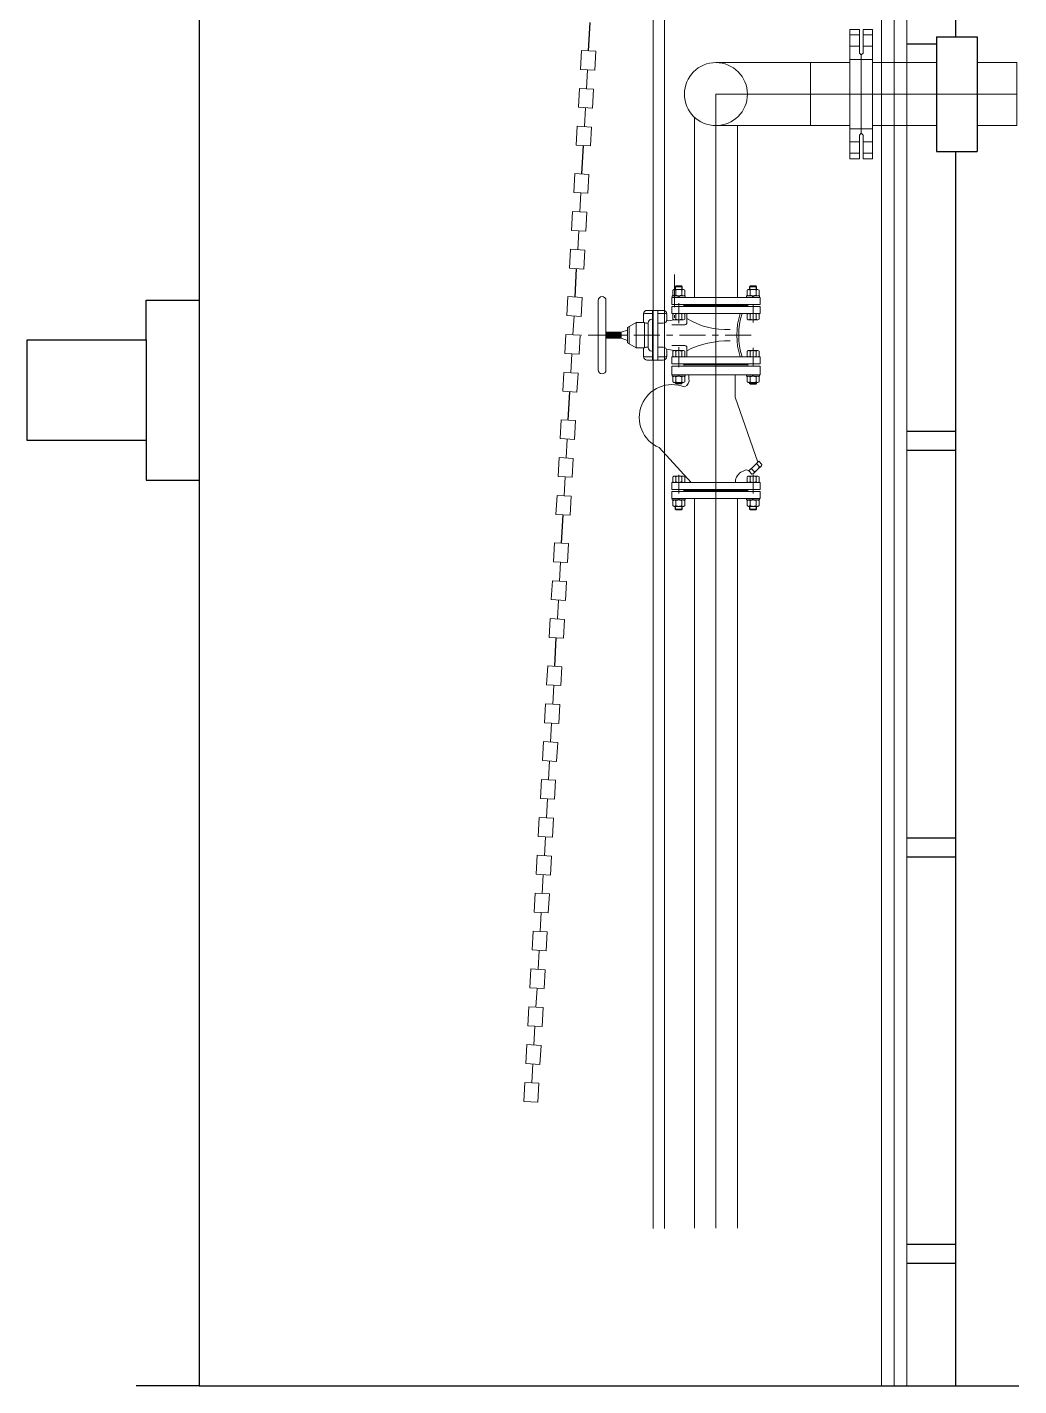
# Model space of a CAD drawing. Header units: millimetres. Extents: x -4088 to 6623, y 1042 to 22276.
# Drawn here: x 1979 to 5019, y 5536 to 9703 of the extents above; entities that cross this region are included whole.
import ezdxf

# ---------------------------------------------------------------- set-up
doc = ezdxf.new("R2010")
doc.units = ezdxf.units.MM
for name, pattern in [('CENTER', [7, 4, -1, 1, -1]), ('K5LT_BASIC', [0]), ('K5LT_THIN', [0]), ('осевая2', [28.574999999999996, 19.05, -3.174999999999999, 3.174999999999999, -3.174999999999999])]:
    doc.linetypes.add(name, pattern=pattern)
doc.layers.add('AM_0', color=7, linetype='Continuous', lineweight=50)
for name, color, linetype in [('CL', 1, 'CENTER'), ('G', 3, 'Continuous'), ('R', 1, 'Continuous'), ('Системный слой', 7, 'Continuous')]:
    doc.layers.add(name, color=color, linetype=linetype)

msp = doc.modelspace()

# ---------------------------------------------------------------- linework, layer by layer
at = {"color": 7, "lineweight": 15, "ltscale": 20}
for p, q in [((4597.680187570619, 5535.804393353867), (4597.680187570282, 12547.6643896235)), ((4674.987032198584, 12547.66438962339), (4674.987032198471, 5535.804393353867))]:
    msp.add_line(p, q, dxfattribs=at)
at = {"color": 7, "linetype": 'осевая2', "lineweight": 15, "ltscale": 0.1}
msp.add_line((4636.333609883926, 5535.804393353867), (4636.333609884488, 12570.98323838782), dxfattribs=at)
at = {"lineweight": 30}
for p, q in [((2506.140423986752, 12300.15329832048), (2506.140423986752, 8434.811066910986)), ((4825.345762833011, 9673.473754972973), (4825.345762833123, 12300.15329832048)), ((4765.869954615385, 9673.473754972973), (4891.063783364973, 9673.473754972973)), ((4765.869954615385, 9673.473754972973), (4765.869954615385, 9322.086606124112)), ((4891.063783364973, 9673.473754972973), (4891.063783364973, 9322.086606124112)), ((4765.869954615385, 9322.086606124112), (4891.063783364973, 9322.086606124112)), ((4825.345762832449, 5535.804393353867), (4825.345762833011, 9322.086606124112)), ((2343.678637633224, 8744.038445423745), (2343.678637633224, 8865.460176416196)), ((2343.678637633224, 8865.460176416196), (2506.140423986752, 8865.460176416196)), ((1978.700671046867, 8434.811066910986), (1978.700671046867, 8744.038445423745)), ((1978.700671046867, 8744.038445423745), (2343.678637633224, 8744.038445423745)), ((2343.678637633224, 8744.038445423745), (2343.678637633224, 8434.811066910986)), ((2343.678637633224, 8434.811066910986), (1978.700671046867, 8434.811066910986)), ((2343.678637633224, 8434.811066910986), (2343.678637633224, 8313.389335918533)), ((2506.140423986752, 8434.811066910986), (2506.140423986752, 5535.804393353867)), ((2343.678637633224, 8313.389335918533), (2506.140423986752, 8313.389335918533)), ((2506.140423986752, 5535.804393353867), (2312.873312416277, 5535.804393353867)), ((2506.140423986752, 5535.804393353867), (4825.345762832449, 5535.804393353867)), ((4825.345762832449, 5535.804393353867), (5018.612874402923, 5535.804393353867))]:
    msp.add_line(p, q, dxfattribs=at)
at = {"color": 7, "lineweight": 13, "ltscale": 20}
for p, q in [((4500.94764303279, 9644.663185342102), (4500.94764303279, 9679.451265424788)), ((4529.93770976836, 9679.451265424788), (4529.93770976836, 9644.663185342102)), ((4541.53373646259, 9679.451265424788), (4541.53373646259, 9644.663185342102)), ((4570.52380319816, 9644.663185342102), (4570.52380319816, 9679.451265424788)), ((4500.94764303279, 9391.48326918478), (4500.94764303279, 9604.0770919123)), ((4535.735723115025, 9617.784860226984), (4529.937709767912, 9623.582873574042)), ((4535.735723115926, 9617.784860226984), (4541.53373646304, 9623.582873574042)), ((4535.735723115474, 9617.784860226535), (4535.735723115474, 9604.0770919123)), ((4535.735723115474, 9617.784860226535), (4535.735723115474, 9604.0770919123)), ((4535.735723115474, 9604.0770919123), (4535.735723115474, 9391.48326918478)), ((4535.735723115474, 9604.0770919123), (4535.735723115474, 9391.48326918478)), ((4570.52380319816, 9391.48326918478), (4570.52380319816, 9604.0770919123)), ((4535.735723115025, 9377.775500870099), (4529.937709767912, 9371.977487523041)), ((4535.735723115474, 9391.48326918478), (4535.735723115474, 9377.775500870548)), ((4535.735723115474, 9391.48326918478), (4535.735723115474, 9377.775500870548)), ((4535.735723115926, 9377.775500870099), (4541.53373646304, 9371.977487523041)), ((4500.94764303279, 9316.109095672295), (4500.94764303279, 9350.89717575498)), ((4529.93770976836, 9350.89717575498), (4529.93770976836, 9316.109095672295)), ((4541.53373646259, 9350.89717575498), (4541.53373646259, 9316.109095672295)), ((4570.52380319816, 9316.109095672295), (4570.52380319816, 9350.89717575498)), ((4169.606716248583, 8874.329604776462), (4010.623843381148, 8874.329604776462))]:
    msp.add_line(p, q, dxfattribs=at)
at = {"ltscale": 10}
for p, q in [((4674.987032198471, 9652.157674170607), (4765.869954615385, 9652.157674170607)), ((4674.987032198471, 8463.386655520148), (4825.345762833011, 8463.386655520148)), ((4674.987032198471, 8405.406522049005), (4825.345762833011, 8405.406522049005)), ((4674.987032198358, 7216.635503398549), (4825.345762832898, 7216.635503398549)), ((4674.987032198358, 7158.655369927408), (4825.345762832898, 7158.655369927408)), ((4674.987032198584, 5969.884351276951), (4825.345762833123, 5969.884351276951)), ((4674.987032198584, 5911.904217805808), (4825.345762833123, 5911.904217805808))]:
    msp.add_line(p, q, dxfattribs=at)
at = {"lineweight": 13}
for p, q in [((4500.94764303279, 9594.41373633378), (4090.115279815485, 9594.413736333834)), ((4380.015947171195, 9594.41373633378), (4380.015947171195, 9401.146624763362)), ((4765.869954615499, 9594.41373633378), (4570.52380319816, 9594.41373633378)), ((5012.326477694447, 9594.41373633378), (4891.063783365085, 9594.41373633378)), ((5012.326477694447, 9594.41373633378), (5012.326477694447, 9401.146624763303)), ((4023.971326662205, 9427.331464698284), (4023.971326662318, 8874.329604776462)), ((4090.115279815485, 9401.146624763362), (4500.94764303279, 9401.146624763362)), ((4156.25923296865, 9401.146624763362), (4156.25923296865, 8874.329604776462)), ((4570.52380319816, 9401.146624763362), (4765.869954615499, 9401.146624763362)), ((4891.063783365085, 9401.146624763362), (5012.326477694447, 9401.146624763303)), ((4023.971326661867, 6019.733368688874), (4023.971326662205, 8257.47605805003)), ((4156.259232971914, 6019.733368688874), (4156.259232971914, 8257.47605805003))]:
    msp.add_line(p, q, dxfattribs=at)
at = {"linetype": 'ByBlock', "lineweight": 13, "ltscale": 20}
msp.add_line((4380.015947171195, 9594.413736333834), (4380.015947171195, 9401.146624763362), dxfattribs=at)
at = {"color": 7, "lineweight": 13}
for p, q in [((3729.224158405255, 8864.790632404358), (3729.224158405255, 8651.753582761716)), ((3753.071589335399, 8864.790632404358), (3753.071589335399, 8651.753582761716)), ((3954.979837877407, 8874.329604776462), (4225.250721752325, 8874.329604776462)), ((3954.979837877407, 8874.329604776462), (3954.979837877407, 8852.8669169394)), ((3954.979837877407, 8874.329604776462), (3954.979837877407, 8852.8669169394)), ((3954.979837877407, 8852.8669169394), (4225.250721758401, 8852.8669169394)), ((3954.979837877407, 8825.044914187472), (3954.979837877407, 8846.507602024589)), ((3975.936042001627, 8846.507602024589), (3954.979837877407, 8846.507602024589)), ((3968.415545391852, 8846.507602024756), (4225.250721752325, 8846.507602024702)), ((3992.755977336668, 8849.687259481994), (4187.474582293513, 8849.687259481994)), ((4225.250721758401, 8874.329604776462), (4225.250721758401, 8852.8669169394)), ((4225.250721758401, 8874.329604776462), (4225.250721758401, 8852.8669169394)), ((4225.250721752325, 8825.044914187529), (4225.250721752325, 8846.507602024702)), ((3845.983771351813, 8797.177154525303), (3819.019410874071, 8781.89007189678)), ((3870.897883086428, 8797.177154525303), (3845.983771351813, 8797.177154525303)), ((3845.983771351813, 8797.177154525303), (3845.983771351813, 8758.272107583092)), ((3868.201373832135, 8823.327496109247), (3868.201373832135, 8797.177154525303)), ((3870.897883086428, 8797.177154525303), (3870.897883086428, 8758.272107583092)), ((3870.897883086428, 8758.272107583092), (3870.897883086428, 8797.177154525303)), ((3895.990121178384, 8824.825864641229), (3872.175945653975, 8824.825864641229)), ((3928.562727111101, 8834.456297209883), (3879.330174932997, 8834.456297209883)), ((3879.330174932997, 8794.980734764044), (3882.075126642904, 8794.980734764044)), ((3882.075126642904, 8789.717690033462), (3882.075126642904, 8795.821497223524)), ((3893.203927743538, 8806.95029832416), (3895.990121178384, 8806.95029832416)), ((3895.990121178384, 8834.456297209883), (3895.990121178384, 8758.272107583092)), ((3911.902780865487, 8834.456297209883), (3911.902780865487, 8758.272107583092)), ((3911.902780865487, 8824.825864641229), (3935.716956390234, 8824.825864641229)), ((3928.562727111101, 8794.980734764044), (3911.902780865487, 8794.980734764044)), ((3939.691528211848, 8820.851292819503), (3939.691528211848, 8806.109535864736)), ((3954.979837877407, 8825.044914187472), (4225.250721752325, 8825.044914187472)), ((4000.89015600793, 8825.044914187472), (4000.89015600793, 8809.771193340957)), ((4000.89015600793, 8825.044914187472), (4000.89015600793, 8794.442401527884)), ((3753.071589335399, 8767.81107995514), (3799.176622467153, 8767.81107995514)), ((3753.370238680056, 8748.733135211047), (3754.055267488902, 8767.81107995514)), ((3754.601563318634, 8748.733135211047), (3755.286592127594, 8767.81107995514)), ((3755.97162093644, 8748.733135211047), (3756.65664974551, 8767.81107995514)), ((3757.341678554469, 8748.733135211047), (3758.026707363316, 8767.81107995514)), ((3758.711736171936, 8748.733135211047), (3759.396764981121, 8767.81107995514)), ((3760.115933058942, 8748.733135211047), (3760.800961868014, 8767.81107995514)), ((3761.48599067686, 8748.733135211047), (3762.171019485819, 8767.81107995514)), ((3762.856048294889, 8748.733135211047), (3763.541077103848, 8767.81107995514)), ((3764.226105912469, 8748.733135211047), (3764.911134721653, 8767.81107995514)), ((3765.596163530387, 8748.733135211047), (3766.281192339231, 8767.81107995514)), ((3766.966221148303, 8748.708537987646), (3767.651249957149, 8767.78648273174)), ((3768.336278766108, 8748.708537987646), (3769.021307574729, 8767.78648273174)), ((3769.706336383799, 8748.708537987646), (3770.391365192758, 8767.78648273174)), ((3771.076394001943, 8748.708537987535), (3771.761422810676, 8767.786482731628)), ((3772.44645161941, 8748.708537987535), (3773.131480428367, 8767.786482731572)), ((3773.816509237439, 8748.708537987479), (3774.501538046511, 8767.786482731572)), ((3775.186566855018, 8748.708537987479), (3775.871595664201, 8767.786482731572)), ((3776.556624472934, 8748.708537987479), (3777.241653281894, 8767.786482731572)), ((3777.926682090966, 8748.708537987535), (3778.611710899699, 8767.786482731572)), ((3779.296739708658, 8748.708537987479), (3779.981768517615, 8767.786482731572)), ((3780.666797326574, 8748.708537987535), (3781.351826135646, 8767.786482731572)), ((3782.036854944041, 8748.683940764078), (3782.721883753226, 8767.761885508173)), ((3783.40691256207, 8748.683940764078), (3784.091941371142, 8767.761885508173)), ((3784.776970179989, 8748.683940763967), (3785.461998989171, 8767.761885508116)), ((3786.147027797568, 8748.683940763967), (3786.83205660675, 8767.761885508116)), ((3787.517085415822, 8748.683940763967), (3788.20211422433, 8767.761885508116)), ((3788.887143033515, 8748.683940763967), (3789.572171842249, 8767.761885508116)), ((3790.257200651094, 8748.733135211047), (3790.942229460165, 8767.81107995514)), ((3791.627258269237, 8748.733135211047), (3792.312287078083, 8767.81107995514)), ((3792.997315887153, 8748.733135211047), (3793.682344695663, 8767.811079955083)), ((3794.367373504733, 8748.733135210932), (3795.052402313692, 8767.811079955083)), ((3795.737431122538, 8748.733135210932), (3796.422459931608, 8767.811079955083)), ((3797.107488740341, 8748.733135210932), (3797.7925175493, 8767.811079955083)), ((3798.477546358372, 8748.733135210932), (3799.162575167105, 8767.811079955083)), ((3799.162575167105, 8767.81107995514), (3819.019410874071, 8774.122447016089)), ((3799.176622467153, 8767.81107995514), (3799.176622467153, 8748.733135211047)), ((3819.019410874071, 8781.89007189678), (3819.019410874071, 8758.272107583092)), ((3819.019410874071, 8734.654143269407), (3819.019410874071, 8758.272107583092)), ((3824.367070886372, 8784.92185603802), (3824.367070886372, 8758.272107583092)), ((3824.367070886372, 8731.622359128165), (3824.367070886372, 8758.272107583092)), ((3845.983771351813, 8719.367060640996), (3845.983771351813, 8758.272107583092)), ((3870.897883086428, 8719.367060640996), (3870.897883086428, 8758.272107583092)), ((3870.897883086428, 8758.272107583092), (3870.897883086428, 8719.367060640996)), ((3882.075126642904, 8758.272107583092), (3882.075126642904, 8789.717690033462)), ((3882.075126642904, 8758.272107583092), (3882.075126642904, 8726.826525132838)), ((3895.990121178384, 8682.087917956303), (3895.990121178384, 8758.272107583092)), ((3911.902780865487, 8682.087917956303), (3911.902780865487, 8758.272107583092)), ((3753.071589335399, 8748.733135211047), (3799.176622467153, 8748.733135211047)), ((3799.176622467153, 8748.733135211047), (3819.019410874071, 8742.421768150154)), ((3845.983771351813, 8719.367060640996), (3819.019410874071, 8734.654143269407)), ((3870.897883086428, 8719.367060640996), (3845.983771351813, 8719.367060640996)), ((3868.201373832135, 8693.216719057053), (3868.201373832135, 8719.367060640996)), ((3879.330174932997, 8721.5634804022), (3882.075126642904, 8721.5634804022)), ((3882.075126642904, 8726.826525132838), (3882.075126642904, 8720.722717942774)), ((3893.203927743538, 8709.593916842026), (3895.990121178384, 8709.593916842026)), ((3928.562727111101, 8721.5634804022), (3911.902780865487, 8721.5634804022)), ((3939.691528211848, 8695.692922346685), (3939.691528211848, 8710.434679301507)), ((4000.89015600793, 8691.499300978714), (4000.89015600793, 8722.1018136383)), ((3895.990121178384, 8691.718350524956), (3872.175945653975, 8691.718350524956)), ((3928.562727111101, 8682.087917956303), (3879.330174932997, 8682.087917956303)), ((3911.902780865487, 8691.718350524956), (3935.716956390234, 8691.718350524956)), ((3939.691528211848, 8693.216719057053), (3939.691528211848, 8695.341579591663)), ((3954.979837877407, 8691.499300978714), (3954.979837877407, 8670.03661314154)), ((3954.979837877407, 8691.499300978714), (4225.250721752325, 8691.499300978714)), ((3975.936042001627, 8670.03661314154), (3954.979837877407, 8670.03661314154)), ((3968.415545391852, 8670.036613141485), (4225.250721752325, 8670.03661314154)), ((4225.250721752325, 8691.49930097866), (4225.250721752325, 8670.03661314154)), ((3992.755977336668, 8666.856955684192), (4187.474582293513, 8666.856955684192)), ((3992.755977336668, 8666.856955684192), (4187.474582293513, 8666.856955684192)), ((4148.83764689934, 8637.180152748919), (4148.83764689934, 8568.227865781295)), ((4218.767228966703, 8368.498331828645), (4148.83764689934, 8568.227865781295)), ((4014.263378612604, 8306.760748639019), (3916.288780618696, 8413.292980410979)), ((3954.979837877407, 8306.760748639073), (4225.250721752325, 8306.760748639019)), ((3954.979837883593, 8306.760748639073), (3954.979837883593, 8285.298060801899)), ((3954.979837883593, 8306.760748639073), (3954.979837883593, 8285.298060801899)), ((4149.993801967795, 8306.76074863795), (4149.993801967795, 8313.553085153098)), ((4225.250721752325, 8306.760748639073), (4225.250721752325, 8285.298060801899)), ((4225.250721752325, 8306.760748639073), (4225.250721752325, 8285.298060801899)), ((4225.250721752325, 8285.298060801899), (3954.979837883593, 8285.298060801899)), ((3954.979837877407, 8278.938745887202), (4225.250721758401, 8278.938745887202)), ((3954.979837877407, 8257.47605805003), (3954.979837877407, 8278.938745887202)), ((3954.979837877407, 8257.47605805003), (3954.979837877407, 8278.938745887202)), ((3954.979837877407, 8257.47605805003), (4225.250721758401, 8257.47605805003)), ((3992.755977336668, 8282.118403344552), (4175.987028618922, 8282.11840334461)), ((3992.755977336668, 8282.118403344495), (4187.474582299475, 8282.118403344495)), ((4225.250721758401, 8257.47605805003), (4225.250721758401, 8278.938745887202)), ((4225.250721758401, 8257.47605805003), (4225.250721758401, 8278.938745887202))]:
    msp.add_line(p, q, dxfattribs=at)
at = {"color": 7, "linetype": 'Continuous', "lineweight": 13, "ltscale": 10}
for p, q in [((3991.015955727771, 8852.8669169394), (3992.755977336668, 8849.687259481994)), ((3991.015955727771, 8846.507602024702), (3992.755977336668, 8849.687259481994)), ((4189.214603902525, 8852.8669169394), (4187.474582293513, 8849.687259481994)), ((4189.214603902525, 8846.507602024589), (4187.474582293513, 8849.687259481938)), ((3990.488819003502, 8790.108234468073), (3954.979837877407, 8790.108234468073)), ((3990.488819003502, 8726.435980698057), (3954.979837877407, 8726.435980698057)), ((3991.015955727771, 8670.03661314154), (3992.755977336668, 8666.856955684192)), ((4189.214603902186, 8670.03661314154), (4187.474582293513, 8666.856955684192)), ((4209.983673251428, 8663.677298226787), (3954.979837877407, 8663.677298226787)), ((3954.979837877407, 8663.677298226787), (3954.979837877407, 8637.180152748919)), ((3954.979837877407, 8637.180152748919), (4225.250721752551, 8637.180152748919)), ((3991.015955727771, 8663.677298226787), (3992.755977336668, 8666.856955684192)), ((4007.444185923743, 8625.175613985786), (4007.444185923743, 8637.180152748919)), ((4189.214603902186, 8663.677298226787), (4187.474582293513, 8666.856955684192)), ((4189.214603902186, 8663.677298226787), (4225.250721752325, 8663.677298226787)), ((4225.250721752325, 8637.180152748919), (4225.250721752325, 8663.677298226787)), ((3991.015955727771, 8285.298060801899), (3992.755977336668, 8282.11840334461)), ((3991.015955727771, 8278.938745887202), (3992.755977336668, 8282.118403344495)), ((4189.214603908149, 8285.298060801899), (4187.474582299475, 8282.11840334461)), ((4189.214603908149, 8278.938745887202), (4187.474582299475, 8282.118403344495))]:
    msp.add_line(p, q, dxfattribs=at)
at = {"color": 7, "lineweight": 13, "ltscale": 20}
for points in [[(4529.93770976836, 9679.451265424788), (4529.93770976836, 9695.878969908277), (4500.94764303279, 9695.878969908277), (4500.94764303279, 9679.451265424788)], [(4529.93770976836, 9679.451265424788), (4500.94764303279, 9679.451265424788)], [(4541.53373646259, 9679.451265424788), (4541.53373646259, 9695.878969908277), (4570.52380319816, 9695.878969908277), (4570.52380319816, 9679.451265424788)], [(4541.53373646259, 9679.451265424788), (4570.52380319816, 9679.451265424788)], [(4500.94764303279, 9644.663185342102), (4500.94764303279, 9604.0770919123)], [(4500.94764303279, 9644.663185342102), (4529.93770976836, 9644.663185342102)], [(4529.93770976836, 9623.582873573592), (4529.93770976836, 9644.663185342102)], [(4541.53373646259, 9623.582873573592), (4541.53373646259, 9644.663185342102)], [(4570.52380319816, 9644.663185342102), (4541.53373646259, 9644.663185342102)], [(4570.52380319816, 9644.663185342102), (4570.52380319816, 9604.0770919123)], [(4535.735723115474, 9604.0770919123), (4500.94764303279, 9604.0770919123)], [(4535.735723115474, 9604.0770919123), (4570.52380319816, 9604.0770919123)], [(4500.94764303279, 9391.48326918478), (4500.94764303279, 9350.89717575498)], [(4500.94764303279, 9391.48326918478), (4535.735723115474, 9391.48326918478)], [(4570.52380319816, 9391.48326918478), (4535.735723115474, 9391.48326918478)], [(4570.52380319816, 9391.48326918478), (4570.52380319816, 9350.89717575498)], [(4529.93770976836, 9350.89717575498), (4500.94764303279, 9350.89717575498)], [(4529.93770976836, 9350.89717575498), (4529.93770976836, 9371.97748752349)], [(4541.53373646259, 9350.89717575498), (4541.53373646259, 9371.97748752349)], [(4541.53373646259, 9350.89717575498), (4570.52380319816, 9350.89717575498)], [(4500.94764303279, 9316.109095672295), (4500.94764303279, 9299.681391188806), (4529.93770976836, 9299.681391188806), (4529.93770976836, 9316.109095672295)], [(4500.94764303279, 9316.109095672295), (4529.93770976836, 9316.109095672295)], [(4570.52380319816, 9316.109095672295), (4570.52380319816, 9299.681391188806), (4541.53373646259, 9299.681391188806), (4541.53373646259, 9316.109095672295)], [(4570.52380319816, 9316.109095672295), (4541.53373646259, 9316.109095672295)]]:
    msp.add_lwpolyline(points, dxfattribs=at)
at = {"lineweight": 13}
msp.add_circle((4090.115279815485, 9497.780180548598), 96.63355578523736, dxfattribs=at)
at = {"color": 7, "lineweight": 13}
for centre, radius, start, end in [((3741.147873870439, 8864.790632404358), 11.92371546507195, 0, 180), ((3879.330174932997, 8823.327496109247), 11.12880110073382, 90, 180), ((3872.175945653975, 8820.851292819503), 3.97457182169065, 90, 180), ((3877.041031174766, 8803.476913344612), 8.79916073382977, 225.7211064274975, 285.0792466585764), ((3893.203927743538, 8795.821497223524), 11.12880110073382, 90, 180), ((3928.562727111101, 8823.327496109247), 11.12880110073382, 0, 90), ((3928.562727111101, 8806.109535864736), 11.12880110073382, 270, 0), ((3935.716956390234, 8820.851292819503), 3.97457182169065, 0, 90), ((3944.70302342976, 8854.532952478257), 51.92357054338349, 263.9368496907908, 288.9958451263059), ((4120.832217273346, 9002.001706581925), 226.5803792950746, 238.0379346575331, 273.2345467137529), ((4375.290132681945, 8758.272107583092), 221.2329664034036, 162.4329765404845, 197.5670234595154), ((4381.042627480065, 8758.272107583092), 221.2329664033184, 162.4329765404845, 197.5670234595154), ((3877.041031174766, 8713.067301821462), 8.79916073382977, 74.92075334142353, 134.2788935725025), ((3893.203927743538, 8720.722717942774), 11.12880110073382, 180, 270), ((3928.562727111101, 8710.434679301507), 11.12880110073382, 0, 90), ((3944.70302342976, 8662.01126268793), 51.92357054338349, 71.00415487369413, 96.0631503092092), ((4125.926283556602, 8466.152296158725), 274.7172951027589, 88.39586119742656, 117.0742464330769), ((3872.175945653975, 8695.692922346685), 3.97457182169065, 180, 270), ((3879.330174932997, 8693.216719057053), 11.12880110073382, 180, 270), ((3928.562727111101, 8693.216719057053), 11.12880110073382, 270, 0), ((3935.716956390234, 8695.692922346685), 3.97457182169065, 270, 0), ((3741.147873870439, 8651.753582761716), 11.92371546507195, 180, 0), ((3955.829483123922, 8506.018956721156), 100.8046320229584, 68.17859810911354, 246.9053735182931), ((3986.588349162456, 8620.011186390164), 21.48574502795848, 288.2026444630739, 13.90810178682627), ((4185.925303079813, 8306.838381356316), 36.55352266515208, 105.776335789681, 169.4149353390737)]:
    msp.add_arc(centre, radius, start, end, dxfattribs=at)
at = {"color": 7, "linetype": 'Continuous', "lineweight": 13, "ltscale": 10}
for points, knots in [([(4000.89015600793, 8794.442401527884), (3999.971283769955, 8793.23422020519), (3997.473005584577, 8789.94935325881), (3993.193998086709, 8790.04669514359), (3990.488819003502, 8790.108234468016)], [0, 0, 0, 0, 2.256264727710581, 6.134451250908277, 6.134451250908277, 6.134451250908277, 6.134451250908277]), ([(4000.89015600793, 8722.1018136383), (3999.971283769955, 8723.309994961002), (3997.473005584584, 8726.594861907382), (3993.193998086709, 8726.497520022527), (3990.488819003502, 8726.435980698057)], [0, 0, 0, 0, 2.256264727710581, 6.134451250899212, 6.134451250899212, 6.134451250899212, 6.134451250899212]), ([(4190.464194721751, 8342.017519766847), (4188.149813596466, 8343.769228389025), (4183.377257820684, 8347.381480066559), (4178.499426816179, 8343.83936463713), (4175.987028619483, 8342.014946282095)], [0, 0, 0, 0, 4.051613507596044, 8.35495555838635, 8.35495555838635, 8.35495555838635, 8.35495555838635])]:
    msp.add_open_spline(points, degree=3, knots=knots, dxfattribs=at)
at = {"layer": 'AM_0', "lineweight": 13}
for p, q in [((3897.276915403405, 12473.16001261998), (3897.276915403405, 6018.25701089069)), ((3932.471749972974, 12473.16001261998), (3932.471749972974, 6018.266917248446))]:
    msp.add_line(p, q, dxfattribs=at)
at = {"layer": 'CL', "color": 7, "lineweight": 13, "ltscale": 0.1}
for p, q in [((4090.115279817847, 6019.733368688874), (4090.115279815485, 9497.780180548598)), ((4090.115279815485, 9497.780180548598), (5012.326477694447, 9497.780180548541))]:
    msp.add_line(p, q, dxfattribs=at)
at = {"layer": 'CL', "color": 251, "lineweight": 13, "ltscale": 25}
for p, q in [((3962.928981520862, 8944.4938423469), (3962.928981520862, 8811.788656690727)), ((4204.053005369625, 8850.72936790702), (4204.053005369625, 8796.687181120189)), ((4204.053005369625, 8665.814847259166), (4204.053005369625, 8719.857034045943))]:
    msp.add_line(p, q, dxfattribs=at)
at = {"layer": 'CL', "color": 251, "lineweight": 13, "ltscale": 20}
for p, q in [((3976.177554259768, 8856.060449790746), (3976.177554259768, 8795.4361389088)), ((4198.215134647021, 8758.272107583092), (3676.75981035903, 8758.272107583038)), ((3976.177554259768, 8660.48376537544), (3976.177554259768, 8721.108076257327)), ((3976.177554265957, 8329.813265457504), (3976.177554265957, 8272.418202481012)), ((4204.053005369625, 8329.813265457504), (4204.053005369625, 8272.418202481012)), ((4204.053005369851, 8329.813265457504), (4204.053005369851, 8272.418202481012))]:
    msp.add_line(p, q, dxfattribs=at)
at = {"layer": 'G', "color": 7, "linetype": 'K5LT_BASIC', "lineweight": 13}
for p, q in [((3956.38146339521, 8874.329604776462), (3956.38146339521, 8878.966605235106)), ((3956.38146339521, 8878.966605235106), (3976.177554265957, 8878.966605235106)), ((3957.819793706113, 8896.389608698135), (3961.604124253439, 8898.574493141488)), ((3957.819793706113, 8881.151489520516), (3957.819793706113, 8896.389608698135)), ((3961.604124253439, 8878.966605235106), (3957.819793706113, 8881.151489520516)), ((3961.604124253439, 8898.574493141488), (3976.177554265957, 8898.574493141488)), ((3976.177554265957, 8878.966605235106), (3961.604124253439, 8878.966605235106)), ((3965.578696075056, 8906.925660318353), (3968.228410622613, 8909.57537486602)), ((3965.578696075056, 8898.574493141488), (3965.578696075056, 8906.925660318353)), ((3965.578696075056, 8906.925660318353), (3976.177554265957, 8906.925660318353)), ((3966.99867398626, 8881.151489520516), (3966.99867398626, 8896.389608698135)), ((3968.228410622613, 8909.57537486602), (3976.177554265957, 8909.57537486602)), ((3975.294311871765, 8874.329604776462), (3973.6065817288, 8878.966605235106)), ((3984.126697909411, 8909.57537486602), (3976.177554265957, 8909.57537486602)), ((3986.77641245753, 8906.925660318353), (3976.177554265957, 8906.925660318353)), ((3990.750984279033, 8898.574493141488), (3976.177554265957, 8898.574493141488)), ((3995.97364513715, 8878.966605235106), (3976.177554265957, 8878.966605235106)), ((3976.177554265957, 8878.966605235106), (3990.750984279033, 8878.966605235106)), ((3977.060796660261, 8878.966605235106), (3978.748526803562, 8874.329604776462)), ((3986.77641245753, 8906.925660318353), (3984.126697909411, 8909.57537486602)), ((3985.356434545876, 8881.151489520516), (3985.356434545876, 8896.389608698135)), ((3986.77641245753, 8898.574493141488), (3986.77641245753, 8906.925660318353)), ((3994.535314825911, 8896.389608698135), (3990.750984279033, 8898.574493141488)), ((3990.750984279033, 8878.966605235106), (3994.535314825911, 8881.151489520516)), ((3994.535314825911, 8881.151489520516), (3994.535314825911, 8896.389608698135)), ((3995.97364513715, 8874.329604776462), (3995.97364513715, 8878.966605235106)), ((4184.256914498655, 8878.966605235106), (4204.053005369625, 8878.966605235106)), ((4184.256914498655, 8874.329604776462), (4184.256914498655, 8878.966605235106)), ((4185.695244809783, 8896.389608698135), (4189.479575356661, 8898.574493141488)), ((4185.695244809783, 8881.151489520516), (4185.695244809783, 8896.389608698135)), ((4189.479575356661, 8878.966605235106), (4185.695244809783, 8881.151489520516)), ((4189.479575356661, 8898.574493141488), (4204.053005369625, 8898.574493141488)), ((4204.053005369625, 8878.966605235106), (4189.479575356661, 8878.966605235106)), ((4193.454147178388, 8906.925660318353), (4196.103861726169, 8909.57537486602)), ((4193.454147178388, 8898.574493141488), (4193.454147178388, 8906.925660318353)), ((4193.454147178388, 8906.925660318353), (4204.053005369625, 8906.925660318353)), ((4194.874125089703, 8881.151489520516), (4194.874125089703, 8896.389608698135)), ((4196.103861726169, 8909.57537486602), (4204.053005369625, 8909.57537486602)), ((4203.169762975434, 8878.966605235106), (4201.482032832245, 8874.329604776462)), ((4212.002149012856, 8909.57537486602), (4204.053005369625, 8909.57537486602)), ((4214.651863560752, 8906.925660318353), (4204.053005369625, 8906.925660318353)), ((4218.626435382478, 8898.574493141488), (4204.053005369625, 8898.574493141488)), ((4204.053005369625, 8878.966605235106), (4218.626435382478, 8878.966605235106)), ((4223.849096240708, 8878.966605235106), (4204.053005369625, 8878.966605235106)), ((4204.936247763703, 8874.329604776462), (4206.623977907007, 8878.966605235106)), ((4214.651863560752, 8906.925660318353), (4212.002149012856, 8909.57537486602)), ((4213.23188564966, 8881.151489520516), (4213.23188564966, 8896.389608698135)), ((4214.651863560752, 8898.574493141488), (4214.651863560752, 8906.925660318353)), ((4222.410765929244, 8896.389608698135), (4218.626435382478, 8898.574493141488)), ((4218.626435382478, 8878.966605235106), (4222.410765929244, 8881.151489520516)), ((4222.410765929244, 8881.151489520516), (4222.410765929244, 8896.389608698135)), ((4223.849096240708, 8874.329604776462), (4223.849096240708, 8878.966605235106)), ((3995.97364513715, 8874.329604776462), (3956.38146339521, 8874.329604776462)), ((4184.256914498655, 8874.329604776462), (4223.849096240708, 8874.329604776462)), ((3961.604124246804, 8825.044914187472), (3957.819793699813, 8822.860029902118)), ((3957.819793699813, 8822.860029902118), (3957.819793699813, 8807.621910724389)), ((3957.819793699813, 8807.621910724389), (3961.604124246804, 8805.43702628109)), ((3990.750984272735, 8825.044914187472), (3961.604124246804, 8825.044914187472)), ((3961.604124246804, 8805.43702628109), (3976.177554259768, 8805.43702628109)), ((3966.998673979733, 8822.860029902118), (3966.998673979733, 8807.621910724389)), ((3990.750984272735, 8805.43702628109), (3976.177554259768, 8805.43702628109)), ((3985.356434539803, 8822.860029902118), (3985.356434539803, 8807.621910724389)), ((3990.750984272735, 8825.044914187472), (3994.535314819499, 8822.860029902118)), ((3994.535314819499, 8807.621910724389), (3990.750984272735, 8805.43702628109)), ((3994.535314819499, 8822.860029902118), (3994.535314819499, 8807.621910724389)), ((4189.479575356661, 8825.044914187414), (4185.695244809783, 8822.860029902005)), ((4185.695244809783, 8822.860029902005), (4185.695244809783, 8807.621910724389)), ((4185.695244809783, 8807.621910724389), (4189.479575356661, 8805.43702628109)), ((4189.479575356661, 8825.044914187414), (4218.626435382478, 8825.044914187414)), ((4189.479575356661, 8805.43702628109), (4204.053005369625, 8805.43702628109)), ((4194.874125089703, 8822.860029902005), (4194.874125089703, 8807.621910724389)), ((4218.626435382478, 8805.43702628109), (4204.053005369625, 8805.43702628109)), ((4213.23188564966, 8822.860029902005), (4213.23188564966, 8807.621910724389)), ((4218.626435382478, 8825.044914187414), (4222.410765929244, 8822.860029902005)), ((4222.410765929244, 8807.621910724389), (4218.626435382478, 8805.43702628109)), ((4222.410765929244, 8822.860029902005), (4222.410765929244, 8807.621910724389)), ((3957.819793699813, 8708.92230444174), (3961.604124246804, 8711.107188885097)), ((3961.604124246804, 8711.107188885097), (3976.177554259768, 8711.107188885097)), ((3990.750984272735, 8711.107188885097), (3976.177554259768, 8711.107188885097)), ((3994.535314819499, 8708.92230444174), (3990.750984272735, 8711.107188885097)), ((4185.695244809783, 8708.922304441798), (4189.479575356661, 8711.107188885097)), ((4189.479575356661, 8711.107188885097), (4204.053005369625, 8711.107188885097)), ((4218.626435382478, 8711.107188885097), (4204.053005369625, 8711.107188885097)), ((4222.410765929244, 8708.922304441798), (4218.626435382478, 8711.107188885097)), ((3957.819793699813, 8693.684185264068), (3957.819793699813, 8708.92230444174)), ((3961.604124246804, 8691.499300978714), (3957.819793699813, 8693.684185264068)), ((3990.750984272735, 8691.499300978714), (3961.604124246804, 8691.499300978714)), ((3966.998673979733, 8693.684185264068), (3966.998673979733, 8708.92230444174)), ((3985.356434539803, 8693.684185264068), (3985.356434539803, 8708.92230444174)), ((3990.750984272735, 8691.499300978714), (3994.535314819499, 8693.684185264068)), ((3994.535314819499, 8693.684185264068), (3994.535314819499, 8708.92230444174)), ((4185.695244809783, 8693.684185264068), (4185.695244809783, 8708.922304441798)), ((4189.479575356661, 8691.499300978714), (4185.695244809783, 8693.684185264068)), ((4189.479575356661, 8691.499300978714), (4218.626435382478, 8691.499300978714)), ((4194.874125089703, 8693.684185264068), (4194.874125089703, 8708.922304441798)), ((4213.23188564966, 8693.684185264068), (4213.23188564966, 8708.922304441798)), ((4218.626435382478, 8691.499300978714), (4222.410765929244, 8693.684185264068)), ((4222.410765929244, 8693.684185264068), (4222.410765929244, 8708.922304441798)), ((3956.381463388574, 8637.180152748919), (3956.381463388574, 8632.543152290216)), ((3995.973645130964, 8637.180152748919), (3956.381463388574, 8637.180152748919)), ((3956.381463388574, 8632.543152290216), (3976.177554259768, 8632.543152290216)), ((3961.604124246804, 8632.543152290216), (3957.819793699813, 8630.358268004862)), ((3957.819793699813, 8630.358268004862), (3957.819793699813, 8615.120148827189)), ((3976.177554259768, 8632.543152290216), (3961.604124246804, 8632.543152290216)), ((3966.998673979733, 8630.358268004862), (3966.998673979733, 8615.120148827189)), ((3975.29431186569, 8637.180152748919), (3973.606581722162, 8632.543152290216)), ((3995.973645130964, 8632.543152290216), (3976.177554259768, 8632.543152290216)), ((3976.177554259768, 8632.543152290216), (3990.750984272735, 8632.543152290216)), ((3977.060796653847, 8632.543152290216), (3978.748526797037, 8637.180152748919)), ((3985.356434539803, 8630.358268004862), (3985.356434539803, 8615.120148827189)), ((3990.750984272735, 8632.543152290216), (3994.535314819499, 8630.358268004862)), ((3994.535314819499, 8630.358268004862), (3994.535314819499, 8615.120148827189)), ((3995.973645130964, 8637.180152748919), (3995.973645130964, 8632.543152290216)), ((4184.256914498768, 8637.180152748919), (4223.849096241158, 8637.180152748919)), ((4184.256914498768, 8637.180152748919), (4184.256914498768, 8632.543152290216)), ((4184.256914498768, 8632.543152290216), (4204.053005369851, 8632.543152290216)), ((4189.479575356997, 8632.543152290216), (4185.695244810232, 8630.358268004862)), ((4185.695244810232, 8630.358268004862), (4185.695244810232, 8615.120148827189)), ((4204.053005369851, 8632.543152290216), (4189.479575356997, 8632.543152290216)), ((4194.874125089929, 8630.358268004862), (4194.874125089929, 8615.120148827189)), ((4203.16976297566, 8632.543152290216), (4201.482032832472, 8637.180152748919)), ((4204.053005369851, 8632.543152290216), (4218.626435382929, 8632.543152290216)), ((4223.849096241158, 8632.543152290216), (4204.053005369851, 8632.543152290216)), ((4204.936247764043, 8637.180152748919), (4206.623977907343, 8632.543152290216)), ((4213.231885649773, 8630.358268004862), (4213.231885649773, 8615.120148827189)), ((4218.626435382929, 8632.543152290216), (4222.410765929806, 8630.358268004862)), ((4222.410765929806, 8630.358268004862), (4222.410765929806, 8615.120148827189)), ((4223.849096241158, 8637.180152748919), (4223.849096241158, 8632.543152290216)), ((3957.819793699813, 8615.120148827189), (3961.604124246804, 8612.935264383834)), ((3961.604124246804, 8612.935264383834), (3976.177554259768, 8612.935264383834)), ((3965.578696068418, 8612.935264383834), (3965.578696068418, 8611.986932342254)), ((3965.578696068418, 8611.986932342254), (3968.228410616312, 8609.337217794415)), ((3965.578696068418, 8611.986932342254), (3976.177554259768, 8611.986932342254)), ((3968.228410616312, 8609.337217794415), (3976.177554259768, 8609.337217794415)), ((3990.750984272735, 8612.935264383834), (3976.177554259768, 8612.935264383834)), ((3986.776412451117, 8611.986932342254), (3976.177554259768, 8611.986932342254)), ((3984.126697903337, 8609.337217794415), (3976.177554259768, 8609.337217794415)), ((3986.776412451117, 8611.986932342254), (3984.126697903337, 8609.337217794415)), ((3986.776412451117, 8612.935264383834), (3986.776412451117, 8611.986932342254)), ((3994.535314819499, 8615.120148827189), (3990.750984272735, 8612.935264383834)), ((4185.695244810232, 8615.120148827189), (4189.479575356997, 8612.935264383834)), ((4189.479575356997, 8612.935264383834), (4204.053005369851, 8612.935264383834)), ((4193.454147178726, 8612.935264383834), (4193.454147178726, 8610.522080149625)), ((4193.454147178726, 8610.522080149625), (4204.053005369851, 8610.522080149625)), ((4193.454147178726, 8610.522080149625), (4196.103861726395, 8607.872365601792)), ((4196.103861726395, 8607.872365601792), (4204.053005369851, 8607.872365601792)), ((4218.626435382929, 8612.935264383834), (4204.053005369851, 8612.935264383834)), ((4214.651863561313, 8610.522080149625), (4204.053005369851, 8610.522080149625)), ((4212.002149013307, 8607.872365601792), (4204.053005369851, 8607.872365601792)), ((4214.651863561313, 8610.522080149625), (4212.002149013307, 8607.872365601792)), ((4214.651863561313, 8612.935264383834), (4214.651863560976, 8610.522080149625)), ((4222.410765929806, 8615.120148827189), (4218.626435382929, 8612.935264383834)), ((4190.543227789014, 8342.091464481968), (4206.332364764986, 8356.864056185694)), ((4199.692448708794, 8332.312658892508), (4190.543227789014, 8342.091464481968)), ((4207.587017196948, 8339.698954744346), (4198.437796277281, 8349.47776033386)), ((4216.993564702575, 8345.469227876985), (4204.003460865387, 8333.315460355165)), ((4222.121501741074, 8371.636647889363), (4206.332364764986, 8356.864056185694)), ((4223.37615417281, 8354.471546448014), (4214.226933253256, 8364.250352037529)), ((4216.993564702575, 8345.469227876985), (4229.983668539651, 8357.622995398808)), ((4231.270722660855, 8361.857842299845), (4222.121501741074, 8371.636647889363)), ((4229.983668539651, 8357.622995398808), (4231.270722660855, 8361.857842299845)), ((3957.819793706113, 8324.1837521021), (3961.604124253103, 8326.3686365454)), ((3957.819793706113, 8308.945632924428), (3957.819793706113, 8324.1837521021)), ((3961.604124253103, 8306.760748639019), (3957.819793706113, 8308.945632924428)), ((3961.604124253103, 8326.3686365454), (3976.177554265957, 8326.3686365454)), ((3990.750984278808, 8306.760748639019), (3961.604124253103, 8306.760748639019)), ((3966.99867398626, 8308.945632924428), (3966.99867398626, 8324.1837521021)), ((3990.750984278808, 8326.3686365454), (3976.177554265957, 8326.3686365454)), ((3985.356434545876, 8308.945632924428), (3985.356434545876, 8324.1837521021)), ((3994.535314825911, 8324.1837521021), (3990.750984278808, 8326.3686365454)), ((3990.750984278808, 8306.760748639019), (3994.535314825911, 8308.945632924428)), ((3994.535314825911, 8308.945632924428), (3994.535314825911, 8324.1837521021)), ((4185.695244809783, 8324.1837521021), (4189.479575356997, 8326.3686365454)), ((4185.695244809783, 8308.945632924428), (4185.695244809783, 8324.1837521021)), ((4189.479575356997, 8306.760748639019), (4185.695244809783, 8308.945632924428)), ((4189.479575356997, 8326.3686365454), (4204.053005369851, 8326.3686365454)), ((4189.479575356661, 8306.760748639019), (4218.626435382478, 8306.760748639019)), ((4194.874125089929, 8308.945632924428), (4194.874125089929, 8324.1837521021)), ((4204.003460865387, 8333.315460355165), (4199.692448708794, 8332.312658892508)), ((4218.626435382478, 8326.3686365454), (4204.053005369851, 8326.3686365454)), ((4213.23188564966, 8308.945632924428), (4213.23188564966, 8324.1837521021)), ((4222.410765929695, 8324.1837521021), (4218.626435382478, 8326.3686365454)), ((4218.626435382478, 8306.760748639019), (4222.410765929695, 8308.945632924428)), ((4222.410765929695, 8308.945632924428), (4222.410765929695, 8324.1837521021)), ((3956.38146339521, 8257.47605805003), (3956.38146339521, 8252.839057591325)), ((3995.97364513715, 8257.47605805003), (3956.38146339521, 8257.47605805003)), ((3956.38146339521, 8252.839057591325), (3976.177554265957, 8252.839057591325)), ((3961.604124253103, 8252.839057591325), (3957.819793706113, 8250.654173305973)), ((3976.177554265957, 8252.839057591325), (3961.604124253103, 8252.839057591325)), ((3975.294311871765, 8257.47605805003), (3973.6065817288, 8252.839057591325)), ((3995.97364513715, 8252.839057591325), (3976.177554265957, 8252.839057591325)), ((3976.177554265957, 8252.839057591325), (3990.750984278808, 8252.839057591325)), ((3977.060796660261, 8252.839057591325), (3978.748526803562, 8257.47605805003)), ((3990.750984278808, 8252.839057591325), (3994.535314825911, 8250.654173305973)), ((3995.97364513715, 8257.47605805003), (3995.97364513715, 8252.839057591325)), ((4184.256914498655, 8257.47605805003), (4223.849096240708, 8257.47605805003)), ((4184.256914498655, 8257.47605805003), (4184.256914498655, 8252.839057591325)), ((4184.256914498655, 8252.839057591325), (4204.053005369851, 8252.839057591325)), ((4189.479575356997, 8252.839057591325), (4185.695244809783, 8250.654173305973)), ((4204.053005369851, 8252.839057591325), (4189.479575356997, 8252.839057591325)), ((4203.169762975434, 8252.839057591325), (4201.482032832245, 8257.47605805003)), ((4204.053005369851, 8252.839057591325), (4218.626435382478, 8252.839057591325)), ((4223.849096240708, 8252.839057591325), (4204.053005369851, 8252.839057591325)), ((4204.936247764043, 8257.47605805003), (4206.623977907007, 8252.839057591325)), ((4218.626435382478, 8252.839057591325), (4222.410765929695, 8250.654173305973)), ((4223.849096240708, 8257.47605805003), (4223.849096240708, 8252.839057591325)), ((3957.819793706113, 8250.654173305973), (3957.819793706113, 8235.416054128298)), ((3957.819793706113, 8235.416054128298), (3961.604124253103, 8233.231169685003)), ((3961.604124253103, 8233.231169685003), (3976.177554265957, 8233.231169685003)), ((3965.578696074607, 8233.231169685003), (3965.578696074607, 8224.880002508247)), ((3965.578696074607, 8224.880002508247), (3968.228410622613, 8222.230287960356)), ((3965.578696074607, 8224.880002508247), (3976.177554265957, 8224.880002508247)), ((3966.99867398626, 8250.654173305973), (3966.99867398626, 8235.416054128298)), ((3968.228410622613, 8222.230287960356), (3976.177554265957, 8222.230287960356)), ((3990.750984278808, 8233.231169685003), (3976.177554265957, 8233.231169685003)), ((3986.776412456968, 8224.880002508247), (3976.177554265957, 8224.880002508247)), ((3984.126697909411, 8222.230287960356), (3976.177554265957, 8222.230287960356)), ((3986.776412456968, 8224.880002508247), (3984.126697909411, 8222.230287960356)), ((3985.356434545876, 8250.654173305973), (3985.356434545876, 8235.416054128298)), ((3986.776412456968, 8233.231169685003), (3986.776412456968, 8224.880002508247)), ((3994.535314825911, 8235.416054128298), (3990.750984278808, 8233.231169685003)), ((3994.535314825911, 8250.654173305973), (3994.535314825911, 8235.416054128298)), ((4185.695244809783, 8250.654173305973), (4185.695244809783, 8235.416054128298)), ((4185.695244809783, 8235.416054128298), (4189.479575356997, 8233.231169685003)), ((4189.479575356997, 8233.231169685003), (4204.053005369851, 8233.231169685003)), ((4193.454147178726, 8233.231169685003), (4193.454147178726, 8224.880002508247)), ((4193.454147178726, 8224.880002508247), (4204.053005369851, 8224.880002508247)), ((4193.454147178726, 8224.880002508247), (4196.103861726395, 8222.230287960356)), ((4194.874125089929, 8250.654173305973), (4194.874125089929, 8235.416054128298)), ((4196.103861726395, 8222.230287960356), (4204.053005369851, 8222.230287960356)), ((4218.626435382478, 8233.231169685003), (4204.053005369851, 8233.231169685003)), ((4214.651863560752, 8224.880002508247), (4204.053005369851, 8224.880002508247)), ((4212.002149013307, 8222.230287960356), (4204.053005369851, 8222.230287960356)), ((4214.651863560752, 8224.880002508247), (4212.002149013307, 8222.230287960356)), ((4213.23188564966, 8250.654173305973), (4213.23188564966, 8235.416054128298)), ((4214.651863560752, 8233.231169685003), (4214.651863560752, 8224.880002508247)), ((4222.410765929695, 8235.416054128298), (4218.626435382478, 8233.231169685003)), ((4222.410765929695, 8250.654173305973), (4222.410765929695, 8235.416054128298))]:
    msp.add_line(p, q, dxfattribs=at)
for centre, radius, start, end in [((3962.854909172822, 8893.598055895438), 4.996354058601411, 33.96718319619628, 128.979974638287), ((3962.854909217032, 8883.943042590166), 4.996354171136201, 231.0200257399031, 326.0328139761149), ((3976.177554265957, 8878.201431476515), 20.37306166494673, 90, 116.7783387209821), ((3976.177554265957, 8899.339666900025), 20.37306166494675, 243.2216614542566, 270), ((3976.177554265957, 8878.201431476515), 20.3730616649466, 63.22166127901784, 90), ((3976.177554265957, 8899.339666900025), 20.37306166494669, 270, 296.7783385457435), ((3989.500199359427, 8893.598055895438), 4.996354058601413, 51.02002536171294, 146.0328168038037), ((3989.500199315215, 8883.943042590166), 4.996354171136201, 213.9671860238851, 308.9799742600969), ((4190.730360276267, 8893.598055895438), 4.996354058601413, 33.96718319619628, 128.979974638287), ((4190.730360320704, 8883.943042590166), 4.996354171136201, 231.0200257399031, 326.0328139761149), ((4204.053005369625, 8878.201431476515), 20.3730616649466, 90, 116.7783387209821), ((4204.053005369625, 8899.339666900025), 20.37306166494669, 243.2216614542566, 270), ((4204.053005369625, 8878.201431476515), 20.37306166494673, 63.22166127901784, 90), ((4204.053005369625, 8899.339666900025), 20.37306166494675, 270, 296.7783385457435), ((4217.375650462872, 8893.598055895438), 4.996354058601411, 51.02002536171294, 146.0328168038037), ((4217.375650418886, 8883.943042590166), 4.996354171136201, 213.9671860238851, 308.9799742600969), ((3962.854909210959, 8820.068476832414), 4.996354171136201, 33.96718602388513, 128.9799742600969), ((3962.854909166523, 8810.413463527138), 4.996354058601411, 231.0200253617129, 326.0328168038037), ((3976.177554259768, 8804.671852522497), 20.37306166494675, 90, 116.7783385457434), ((3976.177554259768, 8825.810087946007), 20.37306166494673, 243.2216612790178, 270), ((3976.177554259768, 8804.671852522497), 20.37306166494669, 63.22166145425653, 90), ((3976.177554259768, 8825.810087946007), 20.3730616649466, 270, 296.7783387209822), ((3989.500199308915, 8820.068476832414), 4.996354171136201, 51.02002573990308, 146.0328139761148), ((3989.500199352902, 8810.413463527138), 4.996354058601413, 213.9671831961963, 308.979974638287), ((4190.730360320704, 8820.068476832357), 4.996354171136201, 33.96718602388513, 128.9799742600969), ((4190.730360276267, 8810.413463527138), 4.996354058601413, 231.0200253617129, 326.0328168038037), ((4204.053005369625, 8804.671852522497), 20.37306166494669, 90, 116.7783385457434), ((4204.053005369625, 8825.810087946007), 20.3730616649466, 243.2216612790178, 270), ((4204.053005369625, 8804.671852522497), 20.37306166494675, 63.22166145425653, 90), ((4204.053005369625, 8825.810087946007), 20.37306166494673, 270, 296.7783387209822), ((4217.375650418886, 8820.068476832357), 4.996354171136201, 51.02002573990308, 146.0328139761148), ((4217.375650462872, 8810.413463527138), 4.996354058601411, 213.9671831961963, 308.979974638287), ((3962.854909166523, 8706.13075163905), 4.996354058601411, 33.96718319619628, 128.979974638287), ((3976.177554259768, 8690.73412722018), 20.37306166494673, 90, 116.7783387209821), ((3976.177554259768, 8690.73412722018), 20.3730616649466, 63.22166127901784, 90), ((3989.500199352902, 8706.13075163905), 4.996354058601413, 51.02002536171294, 146.0328168038037), ((4190.730360276267, 8706.130751639103), 4.996354058601413, 33.96718319619628, 128.979974638287), ((4204.053005369625, 8690.73412722018), 20.3730616649466, 90, 116.7783387209821), ((4204.053005369625, 8690.73412722018), 20.37306166494673, 63.22166127901784, 90), ((4217.375650462872, 8706.130751639103), 4.996354058601411, 51.02002536171294, 146.0328168038037), ((3962.854909210959, 8696.47573833383), 4.996354171136201, 231.0200257399031, 326.0328139761149), ((3976.177554259768, 8711.872362643633), 20.37306166494675, 243.2216614542566, 270), ((3976.177554259768, 8711.872362643633), 20.37306166494669, 270, 296.7783385457435), ((3989.500199308915, 8696.47573833383), 4.996354171136201, 213.9671860238851, 308.9799742600969), ((4190.730360320704, 8696.47573833383), 4.996354171136201, 231.0200257399031, 326.0328139761149), ((4204.053005369625, 8711.872362643633), 20.37306166494669, 243.2216614542566, 270), ((4204.053005369625, 8711.872362643633), 20.37306166494675, 270, 296.7783385457435), ((4217.375650418886, 8696.47573833383), 4.996354171136201, 213.9671860238851, 308.9799742600969), ((3962.854909210395, 8627.566714935268), 4.996354171136201, 33.96718602388513, 128.9799742600969), ((3976.177554259768, 8612.170090625243), 20.37306166494675, 90, 116.7783385457434), ((3976.177554259768, 8612.170090625243), 20.37306166494669, 63.22166145425653, 90), ((3989.500199308915, 8627.566714935268), 4.996354171136201, 51.02002573990308, 146.0328139761148), ((4190.730360320816, 8627.566714935268), 4.996354171136201, 33.96718602388513, 128.9799742600969), ((4204.053005369851, 8612.170090625243), 20.37306166494669, 90, 116.7783385457434), ((4204.053005369851, 8612.170090625243), 20.37306166494675, 63.22166145425653, 90), ((4217.375650418886, 8627.566714935268), 4.996354171136201, 51.02002573990308, 146.0328139761148), ((3962.854909166523, 8617.911701629884), 4.996354058601411, 231.0200253617129, 326.0328168038037), ((3976.177554259768, 8633.30832604881), 20.37306166494673, 243.2216612790178, 270), ((3976.177554259768, 8633.30832604881), 20.3730616649466, 270, 296.7783387209822), ((3989.500199352902, 8617.911701629884), 4.996354058601413, 213.9671831961963, 308.979974638287), ((4190.730360276717, 8617.911701629884), 4.996354058601413, 231.0200253617129, 326.0328168038037), ((4204.053005369851, 8633.30832604881), 20.3730616649466, 243.2216612790178, 270), ((4204.053005369851, 8633.30832604881), 20.37306166494673, 270, 296.7783387209822), ((4217.375650463434, 8617.911701629884), 4.996354058601411, 213.9671831961963, 308.979974638287), ((4200.594577955903, 8339.693251892098), 6.992441693603488, 280.3259252362571, 0.0467278272470085), ((4198.195867147357, 8365.560450019193), 27.51382635222729, 289.9576060919063, 313.0949281750746), ((4198.195867147357, 8365.560450019193), 27.51382635222738, 313.0949281750746, 336.2322502488138), ((4223.846495857145, 8361.44815147933), 6.992441693603494, 266.1431284955976, 345.8639310930097), ((3962.854909172822, 8321.392199299407), 4.996354058601411, 33.96718319619628, 128.979974638287), ((3962.854909217032, 8311.737185994076), 4.996354171136201, 231.0200257399031, 326.0328139761149), ((3976.177554265957, 8305.995574880482), 20.37306166494673, 90, 116.7783387209821), ((3976.177554265957, 8327.133810303934), 20.37306166494675, 243.2216614542566, 270), ((3976.177554265957, 8305.995574880482), 20.3730616649466, 63.22166127901784, 90), ((3976.177554265957, 8327.133810303934), 20.37306166494669, 270, 296.7783385457435), ((3989.500199359427, 8321.392199299407), 4.996354058601413, 51.02002536171294, 146.0328168038037), ((3989.500199315215, 8311.737185994076), 4.996354171136201, 213.9671860238851, 308.9799742600969), ((4190.730360276267, 8321.392199299407), 4.996354058601413, 33.96718319619628, 128.979974638287), ((4190.730360320704, 8311.737185994076), 4.996354171136201, 231.0200257399031, 326.0328139761149), ((4204.053005369851, 8305.995574880482), 20.3730616649466, 90, 116.7783387209821), ((4204.053005369851, 8327.133810303934), 20.37306166494669, 243.2216614542566, 270), ((4204.053005369851, 8305.995574880482), 20.37306166494673, 63.22166127901784, 90), ((4204.053005369851, 8327.133810303934), 20.37306166494675, 270, 296.7783385457435), ((4217.375650462983, 8321.392199299407), 4.996354058601411, 51.02002536171294, 146.0328168038037), ((4217.375650418886, 8311.737185994076), 4.996354171136201, 213.9671860238851, 308.9799742600969), ((3962.854909217032, 8247.862620236325), 4.996354171136201, 33.96718602388513, 128.9799742600969), ((3976.177554265957, 8232.465995926408), 20.37306166494675, 90, 116.7783385457434), ((3976.177554265957, 8232.465995926408), 20.37306166494669, 63.22166145425653, 90), ((3989.500199315215, 8247.862620236325), 4.996354171136201, 51.02002573990308, 146.0328139761148), ((4190.730360320704, 8247.862620236325), 4.996354171136201, 33.96718602388513, 128.9799742600969), ((4204.053005369851, 8232.465995926408), 20.37306166494669, 90, 116.7783385457434), ((4204.053005369851, 8232.465995926408), 20.37306166494675, 63.22166145425653, 90), ((4217.375650418886, 8247.862620236325), 4.996354171136201, 51.02002573990308, 146.0328139761148), ((3962.854909172822, 8238.20760693105), 4.996354058601411, 231.0200253617129, 326.0328168038037), ((3976.177554265957, 8253.604231349975), 20.37306166494673, 243.2216612790178, 270), ((3976.177554265957, 8253.604231349975), 20.3730616649466, 270, 296.7783387209822), ((3989.500199359427, 8238.20760693105), 4.996354058601413, 213.9671831961963, 308.979974638287), ((4190.730360276267, 8238.20760693105), 4.996354058601413, 231.0200253617129, 326.0328168038037), ((4204.053005369851, 8253.604231349975), 20.3730616649466, 243.2216612790178, 270), ((4204.053005369851, 8253.604231349975), 20.37306166494673, 270, 296.7783387209822), ((4217.375650462983, 8238.20760693105), 4.996354058601411, 213.9671831961963, 308.979974638287)]:
    msp.add_arc(centre, radius, start, end, dxfattribs=at)
at = {"layer": 'R', "color": 7, "linetype": 'K5LT_THIN', "lineweight": 13}
for p, q in [((3966.65183047008, 8898.574493141488), (3966.65183047008, 8906.925660318353)), ((3985.703278062167, 8898.574493141488), (3985.703278062167, 8906.925660318353)), ((4194.527281573638, 8898.574493141488), (4194.527281573638, 8906.925660318353)), ((4213.578729165837, 8898.574493141488), (4213.578729165837, 8906.925660318353)), ((3966.651830463556, 8612.935264383834), (3966.651830463556, 8611.986932342254)), ((3985.703278055755, 8612.935264383834), (3985.703278055755, 8611.986932342254)), ((4194.527281573864, 8612.935264383834), (4194.527281573864, 8610.522080149625)), ((4213.578729166287, 8612.935264383834), (4213.578729166287, 8610.522080149625)), ((3966.651830469744, 8233.231169685003), (3966.651830469744, 8224.880002508247)), ((3985.703278062167, 8233.231169685003), (3985.703278062167, 8224.880002508247)), ((4194.527281573638, 8233.231169685003), (4194.527281573638, 8224.880002508247)), ((4213.578729165951, 8233.231169685003), (4213.578729165951, 8224.880002508247))]:
    msp.add_line(p, q, dxfattribs=at)
at = {"layer": 'Системный слой'}
for p, q in [((3699.793830533645, 9630.364083484617), (3704.542022376625, 9717.460791445574)), ((3679.050351478256, 9252.836680064174), (3683.798543321235, 9339.933388025129)), ((3658.306872422978, 8875.309276643735), (3663.055064266182, 8962.405984604631)), ((3637.563393367813, 8497.781873223237), (3642.311585210791, 8584.878581184246)), ((3616.81991431231, 8120.254469802738), (3621.568106155513, 8207.351177763803)), ((3596.076435257257, 7742.727066382354), (3600.824627100236, 7829.823774343363))]:
    msp.add_line(p, q, dxfattribs=at)
at = {"layer": 'Системный слой', "linetype": 'K5LT_BASIC', "lineweight": 13}
for p, q in [((3721.576132692995, 9629.16443694361), (3678.01152837452, 9631.5637300254)), ((3696.594773091074, 9572.277944392643), (3693.395715648727, 9514.191805300834)), ((3690.196658206154, 9456.105666208858), (3686.997600764031, 9398.019527116994)), ((3700.832653637718, 9251.63703352317), (3657.268049319242, 9254.036326605014)), ((3675.851294035796, 9194.7505409722), (3672.652236593223, 9136.664401880393)), ((3669.453179151102, 9078.578262788416), (3666.254121708754, 9020.492123696553)), ((3680.089174582553, 8874.109630102728), (3636.524570263964, 8876.508923184629)), ((3655.107814980518, 8817.223137551702), (3651.908757538058, 8759.13699845995)), ((3648.709700095599, 8701.050859367917), (3645.510642653477, 8642.96472027611)), ((3659.345695527276, 8496.582226682287), (3615.781091208686, 8498.981519764075)), ((3634.364335925241, 8439.695734131259), (3631.16527848278, 8381.609595039454)), ((3627.966221040207, 8323.523455947476), (3624.767163598086, 8265.437316855669)), ((3638.602216471773, 8119.054823261844), (3595.037612153296, 8121.454116343633)), ((3613.620856870075, 8062.168330710818), (3610.421799427502, 8004.08219161901)), ((3607.222741985043, 7945.996052527035), (3604.023684542808, 7887.909913435226)), ((3617.85873741672, 7741.527419841347), (3574.294133097907, 7743.92671292319)), ((3592.877377814797, 7684.640927290377), (3589.678320372338, 7626.554788198625)), ((3586.479262929652, 7568.468649106591), (3583.280205487755, 7510.382510014785)), ((3580.081148044734, 7452.29637092292), (3576.882090602387, 7394.210231831057)), ((3573.683033159476, 7336.124092739193), (3570.483975717241, 7278.037953647386)), ((3567.284918274894, 7219.951814555408), (3564.085860832435, 7161.865675463602)), ((3560.886803389975, 7103.779536371625), (3557.687745947065, 7045.693397279817)), ((3554.488688504831, 6987.607258187897), (3551.289631062484, 6929.52111909609)), ((3548.090573620025, 6871.434980004114), (3544.891516177452, 6813.348840912304)), ((3541.692458734655, 6755.262701820328), (3538.493401292531, 6697.176562728465)), ((3535.294343850074, 6639.090423636656), (3532.095286407388, 6581.004284544849)), ((3528.896228965154, 6522.918145452873), (3525.697171522243, 6464.83200636112))]:
    msp.add_line(p, q, dxfattribs=at)
for points in [[(3678.01152837452, 9631.5637300254), (3674.812470931611, 9573.477590933648), (3718.377075250649, 9571.078297851745), (3721.576132692995, 9629.16443694361)], [(3657.268049319242, 9254.036326605014), (3654.068991876333, 9195.950187513206), (3697.633596195146, 9193.550894431306), (3700.832653637718, 9251.63703352317)], [(3636.524570263964, 8876.508923184629), (3633.325512821055, 8818.422784092765), (3676.890117139981, 8816.023491010863), (3680.089174582553, 8874.109630102728)], [(3615.781091208686, 8498.981519764075), (3612.582033765664, 8440.89538067232), (3656.146638084816, 8438.49608759042), (3659.345695527276, 8496.582226682287)], [(3595.037612153296, 8121.454116343633), (3591.838554710386, 8063.367977251882), (3635.403159029539, 8060.968684169981), (3638.602216471773, 8119.054823261844)], [(3574.294133097907, 7743.92671292319), (3571.095075655222, 7685.840573831327), (3614.659679974148, 7683.441280749538), (3617.85873741672, 7741.527419841347)]]:
    msp.add_lwpolyline(points, dxfattribs=at)
for points in [[(3711.978960365954, 9454.906019668018), (3715.178017808188, 9512.992158759997), (3671.613413489038, 9515.39145184167), (3668.414356046353, 9457.305312749864)], [(3705.580845480585, 9338.733741484235), (3708.779902923158, 9396.819880576099), (3665.215298604231, 9399.219173658112), (3662.016241161996, 9341.133034566079)], [(3691.235481310789, 9077.378616247575), (3694.4345387528, 9135.464755339495), (3650.869934433873, 9137.86404842123), (3647.670876991075, 9079.777909329367)], [(3684.837366425307, 8961.206338063737), (3688.036423867766, 9019.2924771556), (3644.471819548841, 9021.691770237614), (3641.272762106832, 8963.605631145638)], [(3670.492002255287, 8699.851212827136), (3673.691059697521, 8757.937351919112), (3630.126455378483, 8760.336645000789), (3626.92739793591, 8702.250505909036)], [(3664.093887370029, 8583.67893464335), (3667.292944812601, 8641.765073735216), (3623.728340493562, 8644.164366817173), (3620.529283051441, 8586.078227725196)], [(3649.748523200122, 8322.323809406695), (3652.947580642357, 8380.409948498615), (3609.382976323543, 8382.809241580348), (3606.183918880408, 8324.723102488539)], [(3643.350408314976, 8206.15153122291), (3646.549465757324, 8264.237670314775), (3602.984861438397, 8266.636963396675), (3599.785803996163, 8208.550824304755)], [(3629.005044144844, 7944.796405986195), (3632.204101586853, 8002.882545078172), (3588.639497268039, 8005.281838159906), (3585.440439825243, 7947.195699068041)], [(3622.606929259586, 7828.624127802412), (3625.805986701933, 7886.710266894276), (3582.241382383007, 7889.109559976233), (3579.042324941111, 7831.023420884257)], [(3608.261565089453, 7567.269002565755), (3611.460622531688, 7625.355141657731), (3567.896018212761, 7627.754434739464), (3564.696960769853, 7569.668295647599)], [(3601.863450204197, 7451.096724381971), (3605.062507646767, 7509.182863473835), (3561.497903327842, 7511.582156555792), (3558.298845885494, 7453.496017463816)], [(3595.46533531939, 7334.924446198299), (3598.664392761737, 7393.010585290163), (3555.099788442924, 7395.409878372007), (3551.900731000351, 7337.323739280143)], [(3589.067220434471, 7218.752168014515), (3592.266277877154, 7276.838307106378), (3548.701673557442, 7279.237600188223), (3545.502616115431, 7221.151461096304)], [(3582.669105549101, 7102.579889830787), (3585.868162991785, 7160.666028922539), (3542.303558673084, 7163.065322004495), (3539.104501230511, 7104.979182912687)], [(3576.270990664069, 6986.407611646946), (3579.470048106867, 7044.493750738867), (3535.905443788052, 7046.893043820711), (3532.706386345142, 6988.806904728846)], [(3569.872875779487, 6870.235333463218), (3573.07193322206, 6928.321472555082), (3529.507328903021, 6930.720765636872), (3526.308271460561, 6872.63462654512)], [(3563.474760894568, 6754.063055279491), (3566.673818336689, 6812.149194371355), (3523.109214018214, 6814.548487453311), (3519.910156575641, 6756.462348361335)], [(3557.07664600976, 6637.890777095707), (3560.275703451658, 6695.976916187627), (3516.711099132845, 6698.376209269529), (3513.512041690498, 6640.290070177663)], [(3550.678531124279, 6521.718498911922), (3553.877588567077, 6579.804638003898), (3510.312984248263, 6582.2039310858), (3507.113926805352, 6524.117791993879)], [(3544.280416239472, 6405.546220728306), (3547.479473682044, 6463.632359820057), (3503.914869363231, 6466.031652902015), (3500.715811920321, 6407.945513810095)]]:
    msp.add_lwpolyline(points, close=True, dxfattribs=at)

doc.saveas('drawing.dxf')
